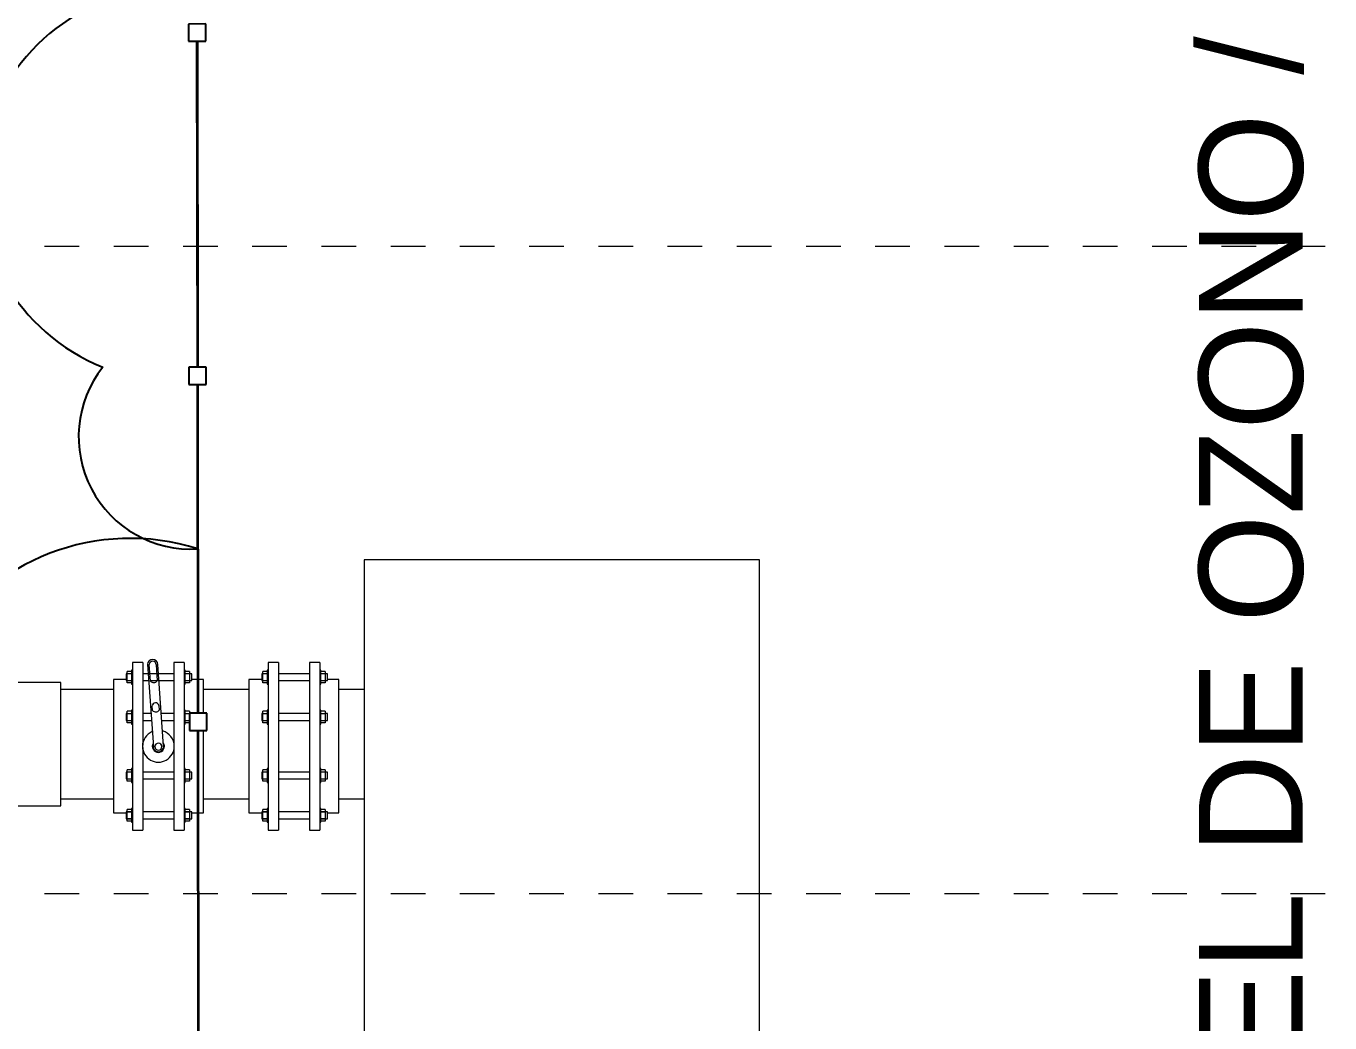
# Model space of a CAD drawing. Header units: metres. Extents: x -43 to 80, y -185 to 8.
# Drawn here: x 11.285 to 15.052, y -127.009 to -124.13 of the extents above; entities that cross this region are included whole.
import ezdxf

# ---------------------------------------------------------------- set-up
doc = ezdxf.new("R2010")
doc.units = ezdxf.units.M
doc.linetypes.add('Grid Line', pattern=[0.022225, 0.0127, -0.003175, 0.003175, -0.003175])
for name, color, linetype, lineweight in [('A-GLAZ-CWMG', 7, 'Continuous', 9), ('G-ANNO-REVC', 7, 'Continuous', 70), ('G-ANNO-TEXT', 7, 'Continuous', 9), ('M-EQPM', 7, 'Continuous', 9), ('P-PIPE', 7, 'Continuous', 9), ('S-GRID', 7, 'Continuous', 9)]:
    doc.layers.add(name, color=color, linetype=linetype, lineweight=lineweight)
doc.styles.add('Century Gothic', font='GOTHIC.TTF', dxfattribs={"height": 0.3})

# ---------------------------------------------------------------- blocks, each defined once
blk = doc.blocks.new('Quad Corner Mullion - 50x50 mm-2218559-N01 - ESTANQUE CABECERA')
at = {"layer": 'A-GLAZ-CWMG', "lineweight": 25}
for p, q in [((0.025, 0.025), (-0.025, 0.025)), ((-0.025, 0.025), (-0.025, -0.025)), ((0.025, -0.025), (0.025, 0.025)), ((-0.025, -0.025), (0.025, -0.025))]:
    blk.add_line(p, q, dxfattribs=at)
blk = doc.blocks.new('Circular Mullion - 5mm-2221313-N01 - ESTANQUE CABECERA')
at = {"layer": 'A-GLAZ-CWMG'}
for p, q in [((17.1621, -132.3063), (16.2211, -132.2992)), ((16.2211, -132.3017), (17.1621, -132.3088)), ((16.2211, -132.3042), (17.1621, -132.3113))]:
    blk.add_line(p, q, dxfattribs=at)
blk = doc.blocks.new('Circular Mullion - 5mm-2218549-N01 - ESTANQUE CABECERA')
at = {"layer": 'A-GLAZ-CWMG'}
for p, q in [((17.2669, -121.4235), (17.2597, -122.3734)), ((17.2622, -122.3735), (17.2694, -121.4235)), ((17.2647, -122.3735), (17.2719, -121.4235))]:
    blk.add_line(p, q, dxfattribs=at)
blk = doc.blocks.new('Rectangular Mullion - 50 x 50 mm-2216180-N01 - ESTANQUE CABECERA')
at = {"layer": 'A-GLAZ-CWMG', "lineweight": 25}
for p, q in [((-0.025, 0.025), (0.025, 0.025)), ((-0.025, -0.025), (-0.025, 0.025)), ((0.025, 0.025), (0.025, -0.025)), ((0.025, -0.025), (-0.025, -0.025))]:
    blk.add_line(p, q, dxfattribs=at)
blk = doc.blocks.new('M-Estanque - M-Estanque-2293222-N01 - ESTANQUE CABECERA')
at = {"layer": 'M-EQPM'}
for p, q in [((0, 2.1331), (0, 0)), ((1.1417, 2.1331), (0, 2.1331)), ((1.1417, 0), (1.1417, 2.1331)), ((0, 0), (1.1417, 0))]:
    blk.add_line(p, q, dxfattribs=at)
for start, end in [(109.1219, 180), (360, 70.8781), (180, 360)]:
    blk.add_arc((0.6319, -0.2642), 0.2802, start, end, dxfattribs=at)
blk = doc.blocks.new('Valvula con brida - Estandar-02 - Valvula con brida - Estandar-2300624-N01 - ESTANQUE CABECERA')
at = {"layer": 'P-PIPE'}
for p, q in [((-0.1925, 0.13), (-0.1925, 0.1166)), ((-0.0971, 0.13), (-0.1925, 0.13)), ((0.1925, 0.13), (-0.0456, 0.13)), ((0.1925, 0.1165), (0.1925, 0.13)), ((0.1925, 0.0966), (0.1925, 0.1131)), ((-0.2196, 0.0773), (-0.2196, 0.075)), ((-0.1796, 0.0773), (-0.2196, 0.0773)), ((-0.2169, 0.0773), (-0.2196, 0.0773)), ((-0.2194, 0.0773), (-0.2194, 0.075)), ((-0.2167, 0.0773), (-0.2194, 0.0773)), ((-0.2167, 0.0773), (-0.2194, 0.0773)), ((-0.2164, 0.09), (-0.2089, 0.09)), ((-0.2164, 0.09), (-0.2164, 0.0773)), ((-0.2089, 0.0773), (-0.2164, 0.0773)), ((-0.2096, 0.0966), (-0.2096, 0.075)), ((-0.1957, 0.0966), (-0.2096, 0.0966)), ((-0.2089, 0.09), (-0.1902, 0.09)), ((-0.2089, 0.09), (-0.2089, 0.0773)), ((-0.1902, 0.0773), (-0.2089, 0.0773)), ((-0.1896, 0.0966), (-0.1957, 0.0966)), ((-0.1925, 0.1123), (-0.1925, 0.0966)), ((-0.1902, 0.09), (-0.1832, 0.09)), ((-0.1902, 0.0773), (-0.1902, 0.09)), ((-0.1832, 0.0773), (-0.1902, 0.0773)), ((-0.1896, 0.075), (-0.1896, 0.0966)), ((-0.1832, 0.09), (-0.1832, 0.0773)), ((-0.1796, 0.0773), (-0.1823, 0.0773)), ((-0.1796, 0.075), (-0.1796, 0.0773)), ((-0.1043, 0.0773), (-0.1043, 0.075)), ((-0.0643, 0.0773), (-0.1043, 0.0773)), ((-0.1016, 0.0773), (-0.1043, 0.0773)), ((-0.1012, 0.09), (-0.0952, 0.09)), ((-0.1012, 0.09), (-0.1012, 0.0773)), ((-0.0937, 0.0773), (-0.1012, 0.0773)), ((-0.0943, 0.0773), (-0.0943, 0.075)), ((-0.0937, 0.0895), (-0.0937, 0.0773)), ((-0.075, 0.0773), (-0.0937, 0.0773)), ((-0.075, 0.0773), (-0.075, 0.0896)), ((-0.0679, 0.0773), (-0.075, 0.0773)), ((-0.0743, 0.075), (-0.0743, 0.0773)), ((-0.0679, 0.0896), (-0.0679, 0.0773)), ((-0.0643, 0.0773), (-0.067, 0.0773)), ((-0.0643, 0.075), (-0.0643, 0.0773)), ((0.0643, 0.0773), (0.0643, 0.075)), ((0.1043, 0.0773), (0.0643, 0.0773)), ((0.067, 0.0773), (0.0643, 0.0773)), ((0.0675, 0.09), (0.075, 0.09)), ((0.0675, 0.09), (0.0675, 0.0773)), ((0.075, 0.0773), (0.0675, 0.0773)), ((0.0743, 0.0966), (0.0743, 0.0915)), ((0.0751, 0.0966), (0.0743, 0.0966)), ((0.0743, 0.0773), (0.0743, 0.075)), ((0.075, 0.09), (0.0937, 0.09)), ((0.075, 0.09), (0.075, 0.0773)), ((0.0937, 0.0773), (0.075, 0.0773)), ((0.0943, 0.0966), (0.0751, 0.0966)), ((0.0937, 0.09), (0.1007, 0.09)), ((0.0937, 0.0773), (0.0937, 0.09)), ((0.1007, 0.0773), (0.0937, 0.0773)), ((0.0943, 0.09), (0.0943, 0.0966)), ((0.0943, 0.075), (0.0943, 0.0773)), ((0.1007, 0.09), (0.1007, 0.0773)), ((0.1043, 0.0773), (0.1016, 0.0773)), ((0.1043, 0.075), (0.1043, 0.0773)), ((0.1796, 0.0773), (0.1796, 0.075)), ((0.2196, 0.0773), (0.1796, 0.0773)), ((0.1823, 0.0773), (0.1796, 0.0773)), ((0.1827, 0.09), (0.1902, 0.09)), ((0.1827, 0.09), (0.1827, 0.0773)), ((0.1902, 0.0773), (0.1827, 0.0773)), ((0.1896, 0.0966), (0.1896, 0.075)), ((0.1957, 0.0966), (0.1896, 0.0966)), ((0.1902, 0.09), (0.2089, 0.09)), ((0.1902, 0.09), (0.1902, 0.0773)), ((0.2089, 0.0773), (0.1902, 0.0773)), ((0.2096, 0.0966), (0.1957, 0.0966)), ((0.2089, 0.09), (0.216, 0.09)), ((0.2089, 0.0773), (0.2089, 0.09)), ((0.216, 0.0773), (0.2089, 0.0773)), ((0.2096, 0.075), (0.2096, 0.0966)), ((0.216, 0.09), (0.216, 0.0773)), ((0.2194, 0.0773), (0.2167, 0.0773)), ((0.2194, 0.0773), (0.2167, 0.0773)), ((0.2196, 0.0773), (0.2169, 0.0773)), ((0.2194, 0.075), (0.2194, 0.0773)), ((0.2196, 0.075), (0.2196, 0.0773)), ((-0.2425, 0.075), (-0.2425, 0.045)), ((-0.2425, 0.075), (0.2425, 0.075)), ((-0.2425, 0.045), (-0.0035, 0.045)), ((-0.2096, 0.045), (-0.2096, 0)), ((-0.1896, 0.0014), (-0.1896, 0.045)), ((-0.0943, 0.045), (-0.0943, 0.0081)), ((-0.0743, 0.0095), (-0.0743, 0.045)), ((0.0035, 0.045), (0.2425, 0.045)), ((0.0743, 0.045), (0.0743, -0.045)), ((0.0943, -0.045), (0.0943, 0.045)), ((0.1896, 0.045), (0.1896, -0.045)), ((0.2096, -0.045), (0.2096, 0.045)), ((0.2425, 0.045), (0.2425, 0.075)), ((0, 0.0147), (-0.236, -0.0018)), ((-0.1178, 0.0014), (-0.1044, 0.0024)), ((-0.1878, -0.0228), (-0.2361, -0.0262)), ((-0.236, -0.0312), (0.002, -0.0145)), ((-0.2358, -0.0068), (-0.1892, -0.0036)), ((-0.2096, -0.005), (-0.2096, -0.0243)), ((-0.2096, -0.0293), (-0.2096, -0.045)), ((-0.1896, -0.0231), (-0.1896, -0.0036)), ((-0.1896, -0.045), (-0.1896, -0.0279)), ((-0.1031, -0.0169), (-0.1164, -0.0178)), ((-0.0943, -0.0213), (-0.0943, -0.045)), ((-0.0743, -0.045), (-0.0743, -0.0199)), ((-0.2425, -0.045), (-0.2425, -0.075)), ((-0.2425, -0.045), (-0.0035, -0.045)), ((-0.2425, -0.075), (0.2425, -0.075)), ((-0.2196, -0.075), (-0.2196, -0.0773)), ((-0.2194, -0.075), (-0.2194, -0.0773)), ((-0.2096, -0.075), (-0.2096, -0.093)), ((-0.1896, -0.093), (-0.1896, -0.075)), ((-0.1796, -0.0773), (-0.1796, -0.075)), ((-0.1043, -0.075), (-0.1043, -0.0773)), ((-0.0943, -0.075), (-0.0943, -0.0773)), ((-0.0743, -0.0773), (-0.0743, -0.075)), ((-0.0643, -0.0773), (-0.0643, -0.075)), ((0.0035, -0.045), (0.2425, -0.045)), ((0.0643, -0.075), (0.0643, -0.0773)), ((0.0743, -0.075), (0.0743, -0.0773)), ((0.0943, -0.0773), (0.0943, -0.075)), ((0.1043, -0.0773), (0.1043, -0.075)), ((0.1796, -0.075), (0.1796, -0.0773)), ((0.1896, -0.075), (0.1896, -0.093)), ((0.2096, -0.093), (0.2096, -0.075)), ((0.2194, -0.0773), (0.2194, -0.075)), ((0.2196, -0.0773), (0.2196, -0.075)), ((0.2425, -0.075), (0.2425, -0.045)), ((-0.2196, -0.0773), (-0.2169, -0.0773)), ((-0.2196, -0.0773), (-0.1796, -0.0773)), ((-0.2194, -0.0773), (-0.2167, -0.0773)), ((-0.2194, -0.0773), (-0.2167, -0.0773)), ((-0.2164, -0.0773), (-0.2089, -0.0773)), ((-0.2164, -0.0773), (-0.2164, -0.09)), ((-0.2089, -0.09), (-0.2164, -0.09)), ((-0.2096, -0.093), (-0.1957, -0.093)), ((-0.2089, -0.0773), (-0.1902, -0.0773)), ((-0.2089, -0.0773), (-0.2089, -0.09)), ((-0.1902, -0.09), (-0.2089, -0.09)), ((-0.1957, -0.093), (-0.1896, -0.093)), ((-0.1925, -0.093), (-0.1925, -0.13)), ((-0.1902, -0.0773), (-0.1832, -0.0773)), ((-0.1902, -0.09), (-0.1902, -0.0773)), ((-0.1832, -0.09), (-0.1902, -0.09)), ((-0.1832, -0.0773), (-0.1832, -0.09)), ((-0.1823, -0.0773), (-0.1796, -0.0773)), ((-0.1043, -0.0773), (-0.1016, -0.0773)), ((-0.1043, -0.0773), (-0.0643, -0.0773)), ((-0.1012, -0.0773), (-0.0937, -0.0773)), ((-0.1012, -0.0773), (-0.1012, -0.09)), ((-0.0937, -0.09), (-0.1012, -0.09)), ((-0.0943, -0.09), (-0.0943, -0.093)), ((-0.0943, -0.093), (-0.0751, -0.093)), ((-0.0937, -0.0773), (-0.075, -0.0773)), ((-0.0937, -0.0773), (-0.0937, -0.09)), ((-0.075, -0.09), (-0.0937, -0.09)), ((-0.0751, -0.093), (-0.0743, -0.093)), ((-0.075, -0.0773), (-0.0679, -0.0773)), ((-0.075, -0.09), (-0.075, -0.0773)), ((-0.0679, -0.09), (-0.075, -0.09)), ((-0.0743, -0.093), (-0.0743, -0.09)), ((-0.0679, -0.0773), (-0.0679, -0.09)), ((-0.067, -0.0773), (-0.0643, -0.0773)), ((0.0643, -0.0773), (0.067, -0.0773)), ((0.0643, -0.0773), (0.1043, -0.0773)), ((0.0675, -0.0773), (0.075, -0.0773)), ((0.0675, -0.0773), (0.0675, -0.09)), ((0.075, -0.09), (0.0675, -0.09)), ((0.0743, -0.09), (0.0743, -0.093)), ((0.0743, -0.093), (0.0751, -0.093)), ((0.075, -0.0773), (0.0937, -0.0773)), ((0.075, -0.0773), (0.075, -0.09)), ((0.0937, -0.09), (0.075, -0.09)), ((0.0751, -0.093), (0.0943, -0.093)), ((0.0937, -0.0773), (0.1007, -0.0773)), ((0.0937, -0.09), (0.0937, -0.0773)), ((0.1007, -0.09), (0.0937, -0.09)), ((0.0943, -0.093), (0.0943, -0.09)), ((0.1007, -0.0773), (0.1007, -0.09)), ((0.1016, -0.0773), (0.1043, -0.0773)), ((0.1796, -0.0773), (0.1823, -0.0773)), ((0.1796, -0.0773), (0.2196, -0.0773)), ((0.1827, -0.0773), (0.1902, -0.0773)), ((0.1827, -0.0773), (0.1827, -0.09)), ((0.1902, -0.09), (0.1827, -0.09)), ((0.1896, -0.093), (0.1957, -0.093)), ((0.1902, -0.0773), (0.2089, -0.0773)), ((0.1902, -0.0773), (0.1902, -0.09)), ((0.2089, -0.09), (0.1902, -0.09)), ((0.1925, -0.13), (0.1925, -0.093)), ((0.1957, -0.093), (0.2096, -0.093)), ((0.2089, -0.0773), (0.216, -0.0773)), ((0.2089, -0.09), (0.2089, -0.0773)), ((0.216, -0.09), (0.2089, -0.09)), ((0.216, -0.0773), (0.216, -0.09)), ((0.2167, -0.0773), (0.2194, -0.0773)), ((0.2167, -0.0773), (0.2194, -0.0773)), ((0.2169, -0.0773), (0.2196, -0.0773)), ((-0.1925, -0.13), (0.1925, -0.13))]:
    blk.add_line(p, q, dxfattribs=at)
for centre, radius, start, end in [((0, 0), 0.0459, 90, 164.7602), ((0, 0), 0.0459, 270, 90), ((-0.1163, -0.0081), 0.00966, 98.9279, 269.0721), ((-0.1121, -0.0078), 0.0128, 315.162, 52.838), ((0.001, 0.0001), 0.01, 0, 180), ((0.001, 0.0001), 0.01, 180, 0), ((0, 0), 0.0175, 90, 119.9711), ((0.001, 0.0001), 0.01, 105, 135), ((0, 0), 0.0175, 270, 90), ((0.001, 0.0001), 0.0146, 274, 94), ((-0.236, -0.0165), 0.0147, 90, 270), ((-0.236, -0.0165), 0.00966, 89.0721, 269.0721), ((-0.1969, -0.0138), 0.0128, 315.162, 52.838), ((0, 0), 0.0459, 202.9161, 270), ((0, 0), 0.0175, 248.6866, 270), ((0.001, 0.0001), 0.01, 225, 270)]:
    blk.add_arc(centre, radius, start, end, dxfattribs=at)
blk = doc.blocks.new('Valvula con brida - Estandar-02 - Valvula con brida Sin Manilla-2302305-N01 - ESTANQUE CABECERA')
at = {"layer": 'P-PIPE'}
for p, q in [((-0.1925, 0.13), (-0.1925, 0.0966)), ((0.1925, 0.13), (-0.1925, 0.13)), ((0.1925, 0.0966), (0.1925, 0.13)), ((-0.2196, 0.0773), (-0.2196, 0.075)), ((-0.1796, 0.0773), (-0.2196, 0.0773)), ((-0.2169, 0.0773), (-0.2196, 0.0773)), ((-0.2194, 0.0773), (-0.2194, 0.075)), ((-0.2167, 0.0773), (-0.2194, 0.0773)), ((-0.2167, 0.0773), (-0.2194, 0.0773)), ((-0.2164, 0.09), (-0.2089, 0.09)), ((-0.2164, 0.09), (-0.2164, 0.0773)), ((-0.2089, 0.0773), (-0.2164, 0.0773)), ((-0.2096, 0.0966), (-0.2096, 0.075)), ((-0.1957, 0.0966), (-0.2096, 0.0966)), ((-0.2089, 0.09), (-0.1902, 0.09)), ((-0.2089, 0.09), (-0.2089, 0.0773)), ((-0.1902, 0.0773), (-0.2089, 0.0773)), ((-0.1896, 0.0966), (-0.1957, 0.0966)), ((-0.1902, 0.09), (-0.1832, 0.09)), ((-0.1902, 0.0773), (-0.1902, 0.09)), ((-0.1832, 0.0773), (-0.1902, 0.0773)), ((-0.1896, 0.075), (-0.1896, 0.0966)), ((-0.1832, 0.09), (-0.1832, 0.0773)), ((-0.1796, 0.0773), (-0.1823, 0.0773)), ((-0.1796, 0.075), (-0.1796, 0.0773)), ((-0.1043, 0.0773), (-0.1043, 0.075)), ((-0.0643, 0.0773), (-0.1043, 0.0773)), ((-0.1016, 0.0773), (-0.1043, 0.0773)), ((-0.1012, 0.09), (-0.0937, 0.09)), ((-0.1012, 0.09), (-0.1012, 0.0773)), ((-0.0937, 0.0773), (-0.1012, 0.0773)), ((-0.0943, 0.0966), (-0.0943, 0.09)), ((-0.0751, 0.0966), (-0.0943, 0.0966)), ((-0.0943, 0.0773), (-0.0943, 0.075)), ((-0.0937, 0.09), (-0.075, 0.09)), ((-0.0937, 0.09), (-0.0937, 0.0773)), ((-0.075, 0.0773), (-0.0937, 0.0773)), ((-0.0743, 0.0966), (-0.0751, 0.0966)), ((-0.075, 0.09), (-0.0679, 0.09)), ((-0.075, 0.0773), (-0.075, 0.09)), ((-0.0679, 0.0773), (-0.075, 0.0773)), ((-0.0743, 0.09), (-0.0743, 0.0966)), ((-0.0743, 0.075), (-0.0743, 0.0773)), ((-0.0679, 0.09), (-0.0679, 0.0773)), ((-0.0643, 0.0773), (-0.067, 0.0773)), ((-0.0643, 0.075), (-0.0643, 0.0773)), ((0.0643, 0.0773), (0.0643, 0.075)), ((0.1043, 0.0773), (0.0643, 0.0773)), ((0.067, 0.0773), (0.0643, 0.0773)), ((0.0675, 0.09), (0.075, 0.09)), ((0.0675, 0.09), (0.0675, 0.0773)), ((0.075, 0.0773), (0.0675, 0.0773)), ((0.0743, 0.0966), (0.0743, 0.09)), ((0.0751, 0.0966), (0.0743, 0.0966)), ((0.0743, 0.0773), (0.0743, 0.075)), ((0.075, 0.09), (0.0937, 0.09)), ((0.075, 0.09), (0.075, 0.0773)), ((0.0937, 0.0773), (0.075, 0.0773)), ((0.0943, 0.0966), (0.0751, 0.0966)), ((0.0937, 0.09), (0.1007, 0.09)), ((0.0937, 0.0773), (0.0937, 0.09)), ((0.1007, 0.0773), (0.0937, 0.0773)), ((0.0943, 0.09), (0.0943, 0.0966)), ((0.0943, 0.075), (0.0943, 0.0773)), ((0.1007, 0.09), (0.1007, 0.0773)), ((0.1043, 0.0773), (0.1016, 0.0773)), ((0.1043, 0.075), (0.1043, 0.0773)), ((0.1796, 0.0773), (0.1796, 0.075)), ((0.2196, 0.0773), (0.1796, 0.0773)), ((0.1823, 0.0773), (0.1796, 0.0773)), ((0.1827, 0.09), (0.1902, 0.09)), ((0.1827, 0.09), (0.1827, 0.0773)), ((0.1902, 0.0773), (0.1827, 0.0773)), ((0.1896, 0.0966), (0.1896, 0.075)), ((0.1957, 0.0966), (0.1896, 0.0966)), ((0.1902, 0.09), (0.2089, 0.09)), ((0.1902, 0.09), (0.1902, 0.0773)), ((0.2089, 0.0773), (0.1902, 0.0773)), ((0.2096, 0.0966), (0.1957, 0.0966)), ((0.2089, 0.09), (0.216, 0.09)), ((0.2089, 0.0773), (0.2089, 0.09)), ((0.216, 0.0773), (0.2089, 0.0773)), ((0.2096, 0.075), (0.2096, 0.0966)), ((0.216, 0.09), (0.216, 0.0773)), ((0.2194, 0.0773), (0.2167, 0.0773)), ((0.2194, 0.0773), (0.2167, 0.0773)), ((0.2196, 0.0773), (0.2169, 0.0773)), ((0.2194, 0.075), (0.2194, 0.0773)), ((0.2196, 0.075), (0.2196, 0.0773)), ((-0.2425, 0.075), (-0.2425, 0.045)), ((-0.2425, 0.075), (0.2425, 0.075)), ((-0.2425, 0.045), (0.2425, 0.045)), ((-0.2096, 0.045), (-0.2096, -0.045)), ((-0.1896, -0.045), (-0.1896, 0.045)), ((-0.0943, 0.045), (-0.0943, -0.045)), ((-0.0743, -0.045), (-0.0743, 0.045)), ((0.0743, 0.045), (0.0743, -0.045)), ((0.0943, -0.045), (0.0943, 0.045)), ((0.1896, 0.045), (0.1896, -0.045)), ((0.2096, -0.045), (0.2096, 0.045)), ((0.2425, 0.045), (0.2425, 0.075)), ((-0.2425, -0.045), (-0.2425, -0.075)), ((-0.2425, -0.045), (0.2425, -0.045)), ((-0.2425, -0.075), (0.2425, -0.075)), ((-0.2196, -0.075), (-0.2196, -0.0773)), ((-0.2194, -0.075), (-0.2194, -0.0773)), ((-0.2096, -0.075), (-0.2096, -0.093)), ((-0.1896, -0.093), (-0.1896, -0.075)), ((-0.1796, -0.0773), (-0.1796, -0.075)), ((-0.1043, -0.075), (-0.1043, -0.0773)), ((-0.0943, -0.075), (-0.0943, -0.0773)), ((-0.0743, -0.0773), (-0.0743, -0.075)), ((-0.0643, -0.0773), (-0.0643, -0.075)), ((0.0643, -0.075), (0.0643, -0.0773)), ((0.0743, -0.075), (0.0743, -0.0773)), ((0.0943, -0.0773), (0.0943, -0.075)), ((0.1043, -0.0773), (0.1043, -0.075)), ((0.1796, -0.075), (0.1796, -0.0773)), ((0.1896, -0.075), (0.1896, -0.093)), ((0.2096, -0.093), (0.2096, -0.075)), ((0.2194, -0.0773), (0.2194, -0.075)), ((0.2196, -0.0773), (0.2196, -0.075)), ((0.2425, -0.075), (0.2425, -0.045)), ((-0.2196, -0.0773), (-0.2169, -0.0773)), ((-0.2196, -0.0773), (-0.1796, -0.0773)), ((-0.2194, -0.0773), (-0.2167, -0.0773)), ((-0.2194, -0.0773), (-0.2167, -0.0773)), ((-0.2164, -0.0773), (-0.2089, -0.0773)), ((-0.2164, -0.0773), (-0.2164, -0.09)), ((-0.2089, -0.09), (-0.2164, -0.09)), ((-0.2096, -0.093), (-0.1957, -0.093)), ((-0.2089, -0.0773), (-0.1902, -0.0773)), ((-0.2089, -0.0773), (-0.2089, -0.09)), ((-0.1902, -0.09), (-0.2089, -0.09)), ((-0.1957, -0.093), (-0.1896, -0.093)), ((-0.1925, -0.093), (-0.1925, -0.13)), ((-0.1902, -0.0773), (-0.1832, -0.0773)), ((-0.1902, -0.09), (-0.1902, -0.0773)), ((-0.1832, -0.09), (-0.1902, -0.09)), ((-0.1832, -0.0773), (-0.1832, -0.09)), ((-0.1823, -0.0773), (-0.1796, -0.0773)), ((-0.1043, -0.0773), (-0.1016, -0.0773)), ((-0.1043, -0.0773), (-0.0643, -0.0773)), ((-0.1012, -0.0773), (-0.0937, -0.0773)), ((-0.1012, -0.0773), (-0.1012, -0.09)), ((-0.0937, -0.09), (-0.1012, -0.09)), ((-0.0943, -0.09), (-0.0943, -0.093)), ((-0.0943, -0.093), (-0.0751, -0.093)), ((-0.0937, -0.0773), (-0.075, -0.0773)), ((-0.0937, -0.0773), (-0.0937, -0.09)), ((-0.075, -0.09), (-0.0937, -0.09)), ((-0.0751, -0.093), (-0.0743, -0.093)), ((-0.075, -0.0773), (-0.0679, -0.0773)), ((-0.075, -0.09), (-0.075, -0.0773)), ((-0.0679, -0.09), (-0.075, -0.09)), ((-0.0743, -0.093), (-0.0743, -0.09)), ((-0.0679, -0.0773), (-0.0679, -0.09)), ((-0.067, -0.0773), (-0.0643, -0.0773)), ((0.0643, -0.0773), (0.067, -0.0773)), ((0.0643, -0.0773), (0.1043, -0.0773)), ((0.0675, -0.0773), (0.075, -0.0773)), ((0.0675, -0.0773), (0.0675, -0.09)), ((0.075, -0.09), (0.0675, -0.09)), ((0.0743, -0.09), (0.0743, -0.093)), ((0.0743, -0.093), (0.0751, -0.093)), ((0.075, -0.0773), (0.0937, -0.0773)), ((0.075, -0.0773), (0.075, -0.09)), ((0.0937, -0.09), (0.075, -0.09)), ((0.0751, -0.093), (0.0943, -0.093)), ((0.0937, -0.0773), (0.1007, -0.0773)), ((0.0937, -0.09), (0.0937, -0.0773)), ((0.1007, -0.09), (0.0937, -0.09)), ((0.0943, -0.093), (0.0943, -0.09)), ((0.1007, -0.0773), (0.1007, -0.09)), ((0.1016, -0.0773), (0.1043, -0.0773)), ((0.1796, -0.0773), (0.1823, -0.0773)), ((0.1796, -0.0773), (0.2196, -0.0773)), ((0.1827, -0.0773), (0.1902, -0.0773)), ((0.1827, -0.0773), (0.1827, -0.09)), ((0.1902, -0.09), (0.1827, -0.09)), ((0.1896, -0.093), (0.1957, -0.093)), ((0.1902, -0.0773), (0.2089, -0.0773)), ((0.1902, -0.0773), (0.1902, -0.09)), ((0.2089, -0.09), (0.1902, -0.09)), ((0.1925, -0.13), (0.1925, -0.093)), ((0.1957, -0.093), (0.2096, -0.093)), ((0.2089, -0.0773), (0.216, -0.0773)), ((0.2089, -0.09), (0.2089, -0.0773)), ((0.216, -0.09), (0.2089, -0.09)), ((0.216, -0.0773), (0.216, -0.09)), ((0.2167, -0.0773), (0.2194, -0.0773)), ((0.2167, -0.0773), (0.2194, -0.0773)), ((0.2169, -0.0773), (0.2196, -0.0773)), ((-0.1925, -0.13), (0.1925, -0.13))]:
    blk.add_line(p, q, dxfattribs=at)
blk = doc.blocks.new('Family - ___-2308433-N01 - ESTANQUE CABECERA')
at = {"layer": 'G-ANNO-REVC', "color": 6, "lineweight": 25, "true_color": 0xff00ff}
for centre, radius, start, end in [((-47.1997, -115.8945), 0.5677, 65.9877, 220.7789), ((-47.4968, -116.5612), 0.3244, 114.1773, 245.9877), ((-48.0867, -117.3128), 0.6457, 44.8326, 199.6239)]:
    blk.add_arc(centre, radius, start, end, dxfattribs=at)

msp = doc.modelspace()

# ---------------------------------------------------------------- linework, layer by layer
at = {"layer": 'P-PIPE'}
for p, q in [((11.3848, -126.0259), (11.2273, -126.0259)), ((11.3848, -126.204), (11.3848, -126.0259)), ((11.537, -126.0465), (11.3848, -126.0465)), ((11.9288, -126.0465), (11.797, -126.0465)), ((12.262, -126.0465), (12.1888, -126.0465)), ((11.3848, -126.3821), (11.3848, -126.204)), ((11.2273, -126.3821), (11.3848, -126.3821)), ((11.3848, -126.3615), (11.537, -126.3615)), ((11.797, -126.3615), (11.9288, -126.3615)), ((12.1888, -126.3615), (12.262, -126.3615))]:
    msp.add_line(p, q, dxfattribs=at)
at = {"layer": 'S-GRID', "color": 254, "linetype": 'Grid Line', "true_color": 0xd4d4d4}
for p, q in [((22.2384, -124.7661), (-41.657, -124.7661)), ((22.2384, -126.6363), (-41.657, -126.6363))]:
    msp.add_line(p, q, dxfattribs=at)

# ---------------------------------------------------------------- block references
at = {"layer": 'A-GLAZ-CWMG'}
for name, p, rotation in [('Quad Corner Mullion - 50x50 mm-2218559-N01 - ESTANQUE CABECERA', (11.7792, -124.1489), 90.0703433897983), ('Circular Mullion - 5mm-2221313-N01 - ESTANQUE CABECERA', (-120.3738, -142.4974), 90.50321357474954), ('Circular Mullion - 5mm-2218549-N01 - ESTANQUE CABECERA', (-6.5547, -3.8978), 0.5032135747500938), ('Circular Mullion - 5mm-2218549-N01 - ESTANQUE CABECERA', (-6.5535, -4.8978), 0.5032135747500938)]:
    msp.add_blockref(name, p, dxfattribs=dict(at, rotation=rotation))
at = {"layer": 'A-GLAZ-CWMG', "extrusion": (0, 0, -1), "rotation": 269.9296566102017}
for p in [(-11.7804, -125.1399), (-11.7816, -126.1399)]:
    msp.add_blockref('Rectangular Mullion - 50 x 50 mm-2216180-N01 - ESTANQUE CABECERA', p, dxfattribs=at)
at = {"layer": 'G-ANNO-REVC', "color": 6, "lineweight": 25, "true_color": 0xff00ff, "rotation": 27.5316480064027}
msp.add_blockref('Family - ___-2308433-N01 - ESTANQUE CABECERA', (0, 0), dxfattribs=at)
at = {"layer": 'M-EQPM'}
msp.add_blockref('M-Estanque - M-Estanque-2293222-N01 - ESTANQUE CABECERA', (12.262, -127.8051), dxfattribs=at)
at = {"layer": 'P-PIPE', "rotation": 269.9999999999997}
for name, p in [('Valvula con brida - Estandar-02 - Valvula con brida - Estandar-2300624-N01 - ESTANQUE CABECERA', (11.667, -126.2102)), ('Valvula con brida - Estandar-02 - Valvula con brida Sin Manilla-2302305-N01 - ESTANQUE CABECERA', (12.0588, -126.2102))]:
    msp.add_blockref(name, p, dxfattribs=at)

# ---------------------------------------------------------------- texts
at = {"layer": 'G-ANNO-TEXT', "insert": (14.6732, -129.2866), "char_height": 0.3, "width": 8.694301, "attachment_point": 1, "rotation": 90, "style": 'Century Gothic'}
msp.add_mtext('TALLER / GEL DE OZONO / BOMBAS', dxfattribs=at)

doc.saveas('drawing.dxf')
